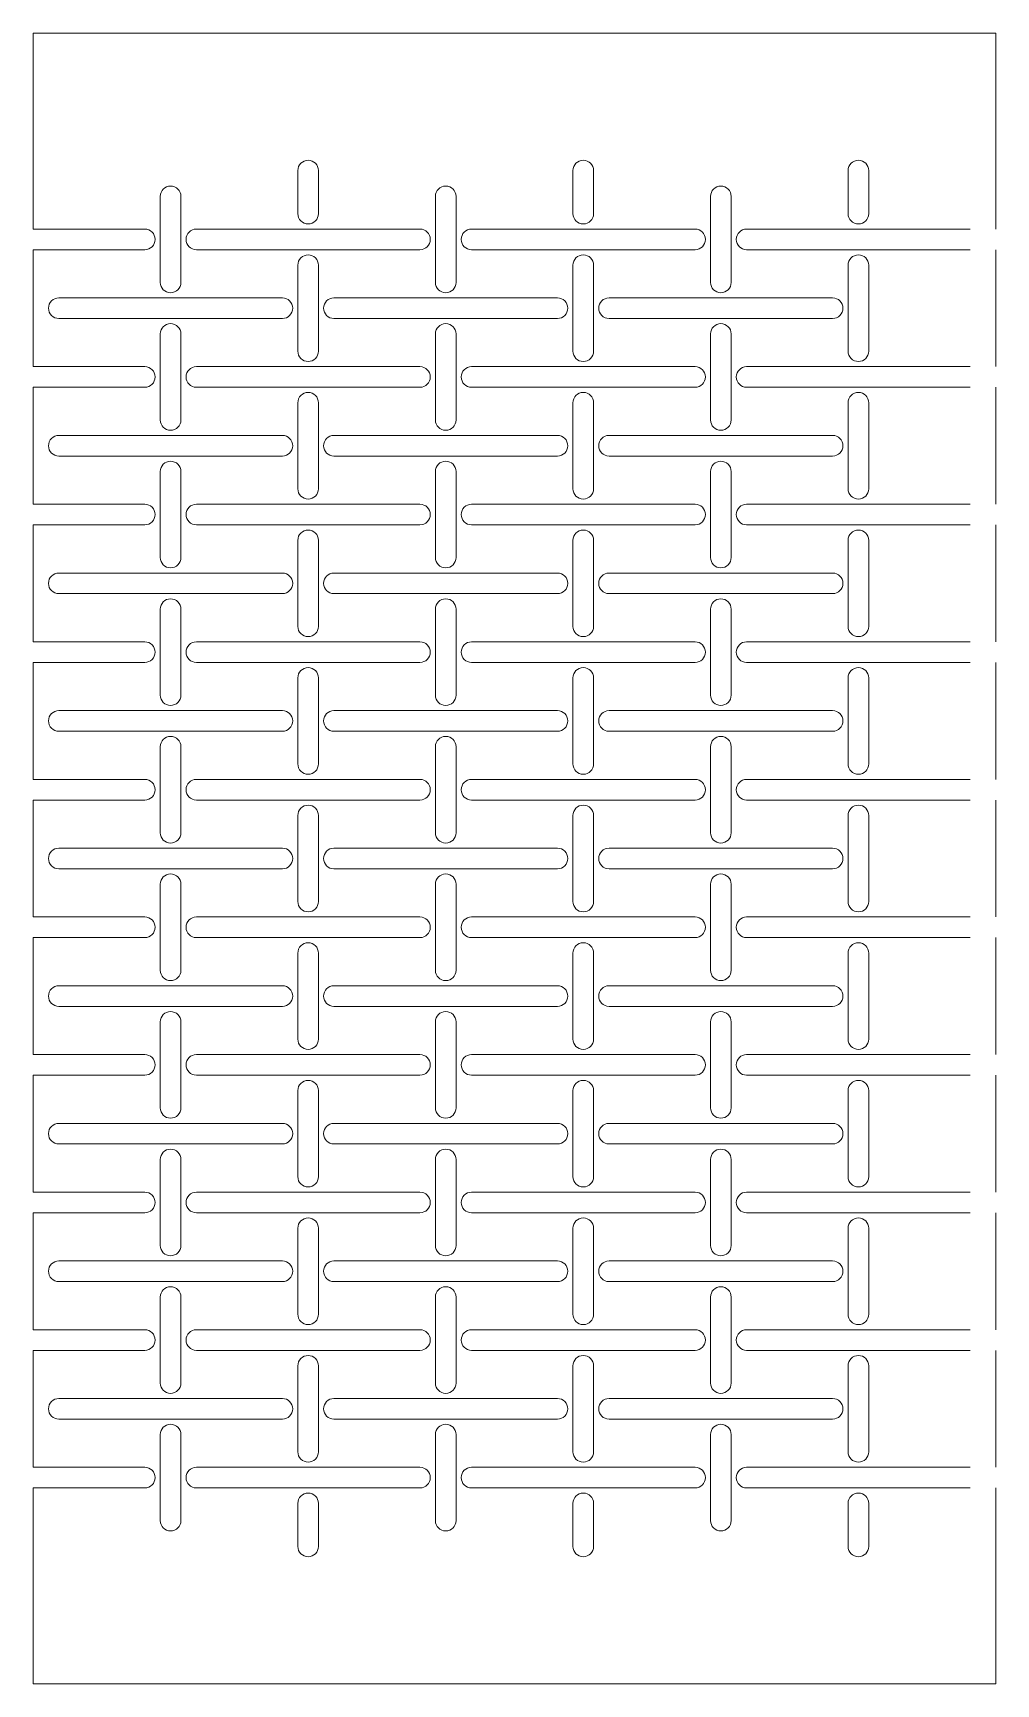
# Model space of a CAD drawing. Header units: metres. Extents: x 0 to 140, y 0 to 240.
import ezdxf

# ---------------------------------------------------------------- set-up
doc = ezdxf.new("R2010")
doc.units = ezdxf.units.M
doc.layers.add('TOP', color=1, linetype='Continuous', lineweight=0)

msp = doc.modelspace()

# ---------------------------------------------------------------- linework, layer by layer
at = {"layer": 'TOP'}
for p, q in [((140, 240), (0, 240)), ((0, 211.5), (0, 240)), ((140, 211.5), (140, 240)), ((38.5, 213.75), (38.5, 220)), ((41.5, 213.75), (41.5, 220)), ((78.5, 213.75), (78.5, 220)), ((81.5, 213.75), (81.5, 220)), ((118.5, 213.75), (118.5, 220)), ((121.5, 213.75), (121.5, 220)), ((18.5, 203.75), (18.5, 216.25)), ((21.5, 203.75), (21.5, 216.25)), ((58.5, 203.75), (58.5, 216.25)), ((61.5, 203.75), (61.5, 216.25)), ((98.5, 203.75), (98.5, 216.25)), ((101.5, 203.75), (101.5, 216.25)), ((0, 211.5), (16.25, 211.5)), ((23.75, 211.5), (56.25, 211.5)), ((63.75, 211.5), (96.25, 211.5)), ((103.75, 211.5), (136.25, 211.5)), ((0, 208.5), (16.25, 208.5)), ((0, 191.5), (0, 208.5)), ((23.75, 208.5), (56.25, 208.5)), ((63.75, 208.5), (96.25, 208.5)), ((103.75, 208.5), (136.25, 208.5)), ((140, 191.5), (140, 208.5)), ((38.5, 193.75), (38.5, 206.25)), ((41.5, 193.75), (41.5, 206.25)), ((78.5, 193.75), (78.5, 206.25)), ((81.5, 193.75), (81.5, 206.25)), ((118.5, 193.75), (118.5, 206.25)), ((121.5, 193.75), (121.5, 206.25)), ((3.75, 201.5), (36.25, 201.5)), ((43.75, 201.5), (76.25, 201.5)), ((83.75, 201.5), (116.25, 201.5)), ((3.75, 198.5), (36.25, 198.5)), ((43.75, 198.5), (76.25, 198.5)), ((83.75, 198.5), (116.25, 198.5)), ((18.5, 183.75), (18.5, 196.25)), ((21.5, 183.75), (21.5, 196.25)), ((58.5, 183.75), (58.5, 196.25)), ((61.5, 183.75), (61.5, 196.25)), ((98.5, 183.75), (98.5, 196.25)), ((101.5, 183.75), (101.5, 196.25)), ((0, 191.5), (16.25, 191.5)), ((23.75, 191.5), (56.25, 191.5)), ((63.75, 191.5), (96.25, 191.5)), ((103.75, 191.5), (136.25, 191.5)), ((0, 188.5), (16.25, 188.5)), ((0, 171.5), (0, 188.5)), ((23.75, 188.5), (56.25, 188.5)), ((63.75, 188.5), (96.25, 188.5)), ((103.75, 188.5), (136.25, 188.5)), ((140, 171.5), (140, 188.5)), ((38.5, 173.75), (38.5, 186.25)), ((41.5, 173.75), (41.5, 186.25)), ((78.5, 173.75), (78.5, 186.25)), ((81.5, 173.75), (81.5, 186.25)), ((118.5, 173.75), (118.5, 186.25)), ((121.5, 173.75), (121.5, 186.25)), ((3.75, 181.5), (36.25, 181.5)), ((43.75, 181.5), (76.25, 181.5)), ((83.75, 181.5), (116.25, 181.5)), ((3.75, 178.5), (36.25, 178.5)), ((43.75, 178.5), (76.25, 178.5)), ((83.75, 178.5), (116.25, 178.5)), ((18.5, 163.75), (18.5, 176.25)), ((21.5, 163.75), (21.5, 176.25)), ((58.5, 163.75), (58.5, 176.25)), ((61.5, 163.75), (61.5, 176.25)), ((98.5, 163.75), (98.5, 176.25)), ((101.5, 163.75), (101.5, 176.25)), ((0, 171.5), (16.25, 171.5)), ((23.75, 171.5), (56.25, 171.5)), ((63.75, 171.5), (96.25, 171.5)), ((103.75, 171.5), (136.25, 171.5)), ((0, 168.5), (16.25, 168.5)), ((0, 151.5), (0, 168.5)), ((23.75, 168.5), (56.25, 168.5)), ((63.75, 168.5), (96.25, 168.5)), ((103.75, 168.5), (136.25, 168.5)), ((140, 151.5), (140, 168.5)), ((38.5, 153.75), (38.5, 166.25)), ((41.5, 153.75), (41.5, 166.25)), ((78.5, 153.75), (78.5, 166.25)), ((81.5, 153.75), (81.5, 166.25)), ((118.5, 153.75), (118.5, 166.25)), ((121.5, 153.75), (121.5, 166.25)), ((3.75, 161.5), (36.25, 161.5)), ((43.75, 161.5), (76.25, 161.5)), ((83.75, 161.5), (116.25, 161.5)), ((3.75, 158.5), (36.25, 158.5)), ((43.75, 158.5), (76.25, 158.5)), ((83.75, 158.5), (116.25, 158.5)), ((18.5, 143.75), (18.5, 156.25)), ((21.5, 143.75), (21.5, 156.25)), ((58.5, 143.75), (58.5, 156.25)), ((61.5, 143.75), (61.5, 156.25)), ((98.5, 143.75), (98.5, 156.25)), ((101.5, 143.75), (101.5, 156.25)), ((0, 151.5), (16.25, 151.5)), ((23.75, 151.5), (56.25, 151.5)), ((63.75, 151.5), (96.25, 151.5)), ((103.75, 151.5), (136.25, 151.5)), ((0, 148.5), (16.25, 148.5)), ((0, 131.5), (0, 148.5)), ((23.75, 148.5), (56.25, 148.5)), ((63.75, 148.5), (96.25, 148.5)), ((103.75, 148.5), (136.25, 148.5)), ((140, 131.5), (140, 148.5)), ((38.5, 133.75), (38.5, 146.25)), ((41.5, 133.75), (41.5, 146.25)), ((78.5, 133.75), (78.5, 146.25)), ((81.5, 133.75), (81.5, 146.25)), ((118.5, 133.75), (118.5, 146.25)), ((121.5, 133.75), (121.5, 146.25)), ((3.75, 141.5), (36.25, 141.5)), ((43.75, 141.5), (76.25, 141.5)), ((83.75, 141.5), (116.25, 141.5)), ((3.75, 138.5), (36.25, 138.5)), ((43.75, 138.5), (76.25, 138.5)), ((83.75, 138.5), (116.25, 138.5)), ((18.5, 123.75), (18.5, 136.25)), ((21.5, 123.75), (21.5, 136.25)), ((58.5, 123.75), (58.5, 136.25)), ((61.5, 123.75), (61.5, 136.25)), ((98.5, 123.75), (98.5, 136.25)), ((101.5, 123.75), (101.5, 136.25)), ((0, 131.5), (16.25, 131.5)), ((23.75, 131.5), (56.25, 131.5)), ((63.75, 131.5), (96.25, 131.5)), ((103.75, 131.5), (136.25, 131.5)), ((0, 128.5), (16.25, 128.5)), ((0, 111.5), (0, 128.5)), ((23.75, 128.5), (56.25, 128.5)), ((63.75, 128.5), (96.25, 128.5)), ((103.75, 128.5), (136.25, 128.5)), ((140, 111.5), (140, 128.5)), ((38.5, 113.75), (38.5, 126.25)), ((41.5, 113.75), (41.5, 126.25)), ((78.5, 113.75), (78.5, 126.25)), ((81.5, 113.75), (81.5, 126.25)), ((118.5, 113.75), (118.5, 126.25)), ((121.5, 113.75), (121.5, 126.25)), ((3.75, 121.5), (36.25, 121.5)), ((43.75, 121.5), (76.25, 121.5)), ((83.75, 121.5), (116.25, 121.5)), ((3.75, 118.5), (36.25, 118.5)), ((43.75, 118.5), (76.25, 118.5)), ((83.75, 118.5), (116.25, 118.5)), ((18.5, 103.75), (18.5, 116.25)), ((21.5, 103.75), (21.5, 116.25)), ((58.5, 103.75), (58.5, 116.25)), ((61.5, 103.75), (61.5, 116.25)), ((98.5, 103.75), (98.5, 116.25)), ((101.5, 103.75), (101.5, 116.25)), ((0, 111.5), (16.25, 111.5)), ((23.75, 111.5), (56.25, 111.5)), ((63.75, 111.5), (96.25, 111.5)), ((103.75, 111.5), (136.25, 111.5)), ((0, 108.5), (16.25, 108.5)), ((0, 91.5), (0, 108.5)), ((23.75, 108.5), (56.25, 108.5)), ((63.75, 108.5), (96.25, 108.5)), ((103.75, 108.5), (136.25, 108.5)), ((140, 91.5), (140, 108.5)), ((38.5, 93.75), (38.5, 106.25)), ((41.5, 93.75), (41.5, 106.25)), ((78.5, 93.75), (78.5, 106.25)), ((81.5, 93.75), (81.5, 106.25)), ((118.5, 93.75), (118.5, 106.25)), ((121.5, 93.75), (121.5, 106.25)), ((3.75, 101.5), (36.25, 101.5)), ((43.75, 101.5), (76.25, 101.5)), ((83.75, 101.5), (116.25, 101.5)), ((3.75, 98.5), (36.25, 98.5)), ((43.75, 98.5), (76.25, 98.5)), ((83.75, 98.5), (116.25, 98.5)), ((18.5, 83.75), (18.5, 96.25)), ((21.5, 83.75), (21.5, 96.25)), ((58.5, 83.75), (58.5, 96.25)), ((61.5, 83.75), (61.5, 96.25)), ((98.5, 83.75), (98.5, 96.25)), ((101.5, 83.75), (101.5, 96.25)), ((0, 91.5), (16.25, 91.5)), ((23.75, 91.5), (56.25, 91.5)), ((63.75, 91.5), (96.25, 91.5)), ((103.75, 91.5), (136.25, 91.5)), ((0, 88.5), (16.25, 88.5)), ((0, 71.5), (0, 88.5)), ((23.75, 88.5), (56.25, 88.5)), ((63.75, 88.5), (96.25, 88.5)), ((103.75, 88.5), (136.25, 88.5)), ((140, 71.5), (140, 88.5)), ((38.5, 73.75), (38.5, 86.25)), ((41.5, 73.75), (41.5, 86.25)), ((78.5, 73.75), (78.5, 86.25)), ((81.5, 73.75), (81.5, 86.25)), ((118.5, 73.75), (118.5, 86.25)), ((121.5, 73.75), (121.5, 86.25)), ((3.75, 81.5), (36.25, 81.5)), ((43.75, 81.5), (76.25, 81.5)), ((83.75, 81.5), (116.25, 81.5)), ((3.75, 78.5), (36.25, 78.5)), ((43.75, 78.5), (76.25, 78.5)), ((83.75, 78.5), (116.25, 78.5)), ((18.5, 63.75), (18.5, 76.25)), ((21.5, 63.75), (21.5, 76.25)), ((58.5, 63.75), (58.5, 76.25)), ((61.5, 63.75), (61.5, 76.25)), ((98.5, 63.75), (98.5, 76.25)), ((101.5, 63.75), (101.5, 76.25)), ((0, 71.5), (16.25, 71.5)), ((23.75, 71.5), (56.25, 71.5)), ((63.75, 71.5), (96.25, 71.5)), ((103.75, 71.5), (136.25, 71.5)), ((0, 68.5), (16.25, 68.5)), ((0, 51.5), (0, 68.5)), ((23.75, 68.5), (56.25, 68.5)), ((63.75, 68.5), (96.25, 68.5)), ((103.75, 68.5), (136.25, 68.5)), ((140, 51.5), (140, 68.5)), ((38.5, 53.75), (38.5, 66.25)), ((41.5, 53.75), (41.5, 66.25)), ((78.5, 53.75), (78.5, 66.25)), ((81.5, 53.75), (81.5, 66.25)), ((118.5, 53.75), (118.5, 66.25)), ((121.5, 53.75), (121.5, 66.25)), ((3.75, 61.5), (36.25, 61.5)), ((43.75, 61.5), (76.25, 61.5)), ((83.75, 61.5), (116.25, 61.5)), ((3.75, 58.5), (36.25, 58.5)), ((43.75, 58.5), (76.25, 58.5)), ((83.75, 58.5), (116.25, 58.5)), ((18.5, 43.75), (18.5, 56.25)), ((21.5, 43.75), (21.5, 56.25)), ((58.5, 43.75), (58.5, 56.25)), ((61.5, 43.75), (61.5, 56.25)), ((98.5, 43.75), (98.5, 56.25)), ((101.5, 43.75), (101.5, 56.25)), ((0, 51.5), (16.25, 51.5)), ((23.75, 51.5), (56.25, 51.5)), ((63.75, 51.5), (96.25, 51.5)), ((103.75, 51.5), (136.25, 51.5)), ((0, 48.5), (16.25, 48.5)), ((0, 31.5), (0, 48.5)), ((23.75, 48.5), (56.25, 48.5)), ((63.75, 48.5), (96.25, 48.5)), ((103.75, 48.5), (136.25, 48.5)), ((140, 31.5), (140, 48.5)), ((38.5, 33.75), (38.5, 46.25)), ((41.5, 33.75), (41.5, 46.25)), ((78.5, 33.75), (78.5, 46.25)), ((81.5, 33.75), (81.5, 46.25)), ((118.5, 33.75), (118.5, 46.25)), ((121.5, 33.75), (121.5, 46.25)), ((3.75, 41.5), (36.25, 41.5)), ((43.75, 41.5), (76.25, 41.5)), ((83.75, 41.5), (116.25, 41.5)), ((3.75, 38.5), (36.25, 38.5)), ((43.75, 38.5), (76.25, 38.5)), ((83.75, 38.5), (116.25, 38.5)), ((18.5, 23.75), (18.5, 36.25)), ((21.5, 23.75), (21.5, 36.25)), ((58.5, 23.75), (58.5, 36.25)), ((61.5, 23.75), (61.5, 36.25)), ((98.5, 23.75), (98.5, 36.25)), ((101.5, 23.75), (101.5, 36.25)), ((0, 31.5), (16.25, 31.5)), ((23.75, 31.5), (56.25, 31.5)), ((63.75, 31.5), (96.25, 31.5)), ((103.75, 31.5), (136.25, 31.5)), ((0, 28.5), (16.25, 28.5)), ((0, 0), (0, 28.5)), ((23.75, 28.5), (56.25, 28.5)), ((63.75, 28.5), (96.25, 28.5)), ((103.75, 28.5), (136.25, 28.5)), ((140, 0), (140, 28.5)), ((38.5, 20), (38.5, 26.25)), ((41.5, 20), (41.5, 26.25)), ((78.5, 20), (78.5, 26.25)), ((81.5, 20), (81.5, 26.25)), ((118.5, 20), (118.5, 26.25)), ((121.5, 20), (121.5, 26.25)), ((0, 0), (140, 0))]:
    msp.add_line(p, q, dxfattribs=at)
for centre, start, end in [((40, 220), 0, 180), ((80, 220), 0, 180), ((120, 220), 0, 180), ((20, 216.25), 0, 180), ((60, 216.25), 0, 180), ((100, 216.25), 0, 180), ((40, 213.75), -180, 0), ((80, 213.75), -180, 0), ((120, 213.75), -180, 0), ((16.25, 210), -90, 90), ((23.75, 210), -270, -90), ((56.25, 210), -90, 90), ((63.75, 210), -270, -90), ((96.25, 210), -90, 90), ((103.75, 210), -270, -90), ((40, 206.25), 0, 180), ((80, 206.25), 0, 180), ((120, 206.25), 0, 180), ((20, 203.75), -180, 0), ((60, 203.75), -180, 0), ((100, 203.75), -180, 0), ((3.75, 200), -270, -90), ((36.25, 200), -90, 90), ((43.75, 200), -270, -90), ((76.25, 200), -90, 90), ((83.75, 200), -270, -90), ((116.25, 200), -90, 90), ((20, 196.25), 0, 180), ((60, 196.25), 0, 180), ((100, 196.25), 0, 180), ((40, 193.75), -180, 0), ((80, 193.75), -180, 0), ((120, 193.75), -180, 0), ((16.25, 190), -90, 90), ((23.75, 190), -270, -90), ((56.25, 190), -90, 90), ((63.75, 190), -270, -90), ((96.25, 190), -90, 90), ((103.75, 190), -270, -90), ((40, 186.25), 0, 180), ((80, 186.25), 0, 180), ((120, 186.25), 0, 180), ((20, 183.75), -180, 0), ((60, 183.75), -180, 0), ((100, 183.75), -180, 0), ((3.75, 180), -270, -90), ((36.25, 180), -90, 90), ((43.75, 180), -270, -90), ((76.25, 180), -90, 90), ((83.75, 180), -270, -90), ((116.25, 180), -90, 90), ((20, 176.25), 0, 180), ((60, 176.25), 0, 180), ((100, 176.25), 0, 180), ((40, 173.75), -180, 0), ((80, 173.75), -180, 0), ((120, 173.75), -180, 0), ((16.25, 170), -90, 90), ((23.75, 170), -270, -90), ((56.25, 170), -90, 90), ((63.75, 170), -270, -90), ((96.25, 170), -90, 90), ((103.75, 170), -270, -90), ((40, 166.25), 0, 180), ((80, 166.25), 0, 180), ((120, 166.25), 0, 180), ((20, 163.75), -180, 0), ((60, 163.75), -180, 0), ((100, 163.75), -180, 0), ((3.75, 160), -270, -90), ((36.25, 160), -90, 90), ((43.75, 160), -270, -90), ((76.25, 160), -90, 90), ((83.75, 160), -270, -90), ((116.25, 160), -90, 90), ((20, 156.25), 0, 180), ((60, 156.25), 0, 180), ((100, 156.25), 0, 180), ((40, 153.75), -180, 0), ((80, 153.75), -180, 0), ((120, 153.75), -180, 0), ((16.25, 150), -90, 90), ((23.75, 150), -270, -90), ((56.25, 150), -90, 90), ((63.75, 150), -270, -90), ((96.25, 150), -90, 90), ((103.75, 150), -270, -90), ((40, 146.25), 0, 180), ((80, 146.25), 0, 180), ((120, 146.25), 0, 180), ((20, 143.75), -180, 0), ((60, 143.75), -180, 0), ((100, 143.75), -180, 0), ((3.75, 140), -270, -90), ((36.25, 140), -90, 90), ((43.75, 140), -270, -90), ((76.25, 140), -90, 90), ((83.75, 140), -270, -90), ((116.25, 140), -90, 90), ((20, 136.25), 0, 180), ((60, 136.25), 0, 180), ((100, 136.25), 0, 180), ((40, 133.75), -180, 0), ((80, 133.75), -180, 0), ((120, 133.75), -180, 0), ((16.25, 130), -90, 90), ((23.75, 130), -270, -90), ((56.25, 130), -90, 90), ((63.75, 130), -270, -90), ((96.25, 130), -90, 90), ((103.75, 130), -270, -90), ((40, 126.25), 0, 180), ((80, 126.25), 0, 180), ((120, 126.25), 0, 180), ((20, 123.75), -180, 0), ((60, 123.75), -180, 0), ((100, 123.75), -180, 0), ((3.75, 120), -270, -90), ((36.25, 120), -90, 90), ((43.75, 120), -270, -90), ((76.25, 120), -90, 90), ((83.75, 120), -270, -90), ((116.25, 120), -90, 90), ((20, 116.25), 0, 180), ((60, 116.25), 0, 180), ((100, 116.25), 0, 180), ((40, 113.75), -180, 0), ((80, 113.75), -180, 0), ((120, 113.75), -180, 0), ((16.25, 110), -90, 90), ((23.75, 110), -270, -90), ((56.25, 110), -90, 90), ((63.75, 110), -270, -90), ((96.25, 110), -90, 90), ((103.75, 110), -270, -90), ((40, 106.25), 0, 180), ((80, 106.25), 0, 180), ((120, 106.25), 0, 180), ((20, 103.75), -180, 0), ((60, 103.75), -180, 0), ((100, 103.75), -180, 0), ((3.75, 100), -270, -90), ((36.25, 100), -90, 90), ((43.75, 100), -270, -90), ((76.25, 100), -90, 90), ((83.75, 100), -270, -90), ((116.25, 100), -90, 90), ((20, 96.25), 0, 180), ((60, 96.25), 0, 180), ((100, 96.25), 0, 180), ((40, 93.75), -180, 0), ((80, 93.75), -180, 0), ((120, 93.75), -180, 0), ((16.25, 90), -90, 90), ((23.75, 90), -270, -90), ((56.25, 90), -90, 90), ((63.75, 90), -270, -90), ((96.25, 90), -90, 90), ((103.75, 90), -270, -90), ((40, 86.25), 0, 180), ((80, 86.25), 0, 180), ((120, 86.25), 0, 180), ((20, 83.75), -180, 0), ((60, 83.75), -180, 0), ((100, 83.75), -180, 0), ((3.75, 80), -270, -90), ((36.25, 80), -90, 90), ((43.75, 80), -270, -90), ((76.25, 80), -90, 90), ((83.75, 80), -270, -90), ((116.25, 80), -90, 90), ((20, 76.25), 0, 180), ((60, 76.25), 0, 180), ((100, 76.25), 0, 180), ((40, 73.75), -180, 0), ((80, 73.75), -180, 0), ((120, 73.75), -180, 0), ((16.25, 70), -90, 90), ((23.75, 70), -270, -90), ((56.25, 70), -90, 90), ((63.75, 70), -270, -90), ((96.25, 70), -90, 90), ((103.75, 70), -270, -90), ((40, 66.25), 0, 180), ((80, 66.25), 0, 180), ((120, 66.25), 0, 180), ((20, 63.75), -180, 0), ((60, 63.75), -180, 0), ((100, 63.75), -180, 0), ((3.75, 60), -270, -90), ((36.25, 60), -90, 90), ((43.75, 60), -270, -90), ((76.25, 60), -90, 90), ((83.75, 60), -270, -90), ((116.25, 60), -90, 90), ((20, 56.25), 0, 180), ((60, 56.25), 0, 180), ((100, 56.25), 0, 180), ((40, 53.75), -180, 0), ((80, 53.75), -180, 0), ((120, 53.75), -180, 0), ((16.25, 50), -90, 90), ((23.75, 50), -270, -90), ((56.25, 50), -90, 90), ((63.75, 50), -270, -90), ((96.25, 50), -90, 90), ((103.75, 50), -270, -90), ((40, 46.25), 0, 180), ((80, 46.25), 0, 180), ((120, 46.25), 0, 180), ((20, 43.75), -180, 0), ((60, 43.75), -180, 0), ((100, 43.75), -180, 0), ((3.75, 40), -270, -90), ((36.25, 40), -90, 90), ((43.75, 40), -270, -90), ((76.25, 40), -90, 90), ((83.75, 40), -270, -90), ((116.25, 40), -90, 90), ((20, 36.25), 0, 180), ((60, 36.25), 0, 180), ((100, 36.25), 0, 180), ((40, 33.75), -180, 0), ((80, 33.75), -180, 0), ((120, 33.75), -180, 0), ((16.25, 30), -90, 90), ((23.75, 30), -270, -90), ((56.25, 30), -90, 90), ((63.75, 30), -270, -90), ((96.25, 30), -90, 90), ((103.75, 30), -270, -90), ((40, 26.25), 0, 180), ((80, 26.25), 0, 180), ((120, 26.25), 0, 180), ((20, 23.75), -180, 0), ((60, 23.75), -180, 0), ((100, 23.75), -180, 0), ((40, 20), -180, 0), ((80, 20), -180, 0), ((120, 20), -180, 0)]:
    msp.add_arc(centre, 1.5, start, end, dxfattribs=at)

doc.saveas('drawing.dxf')
